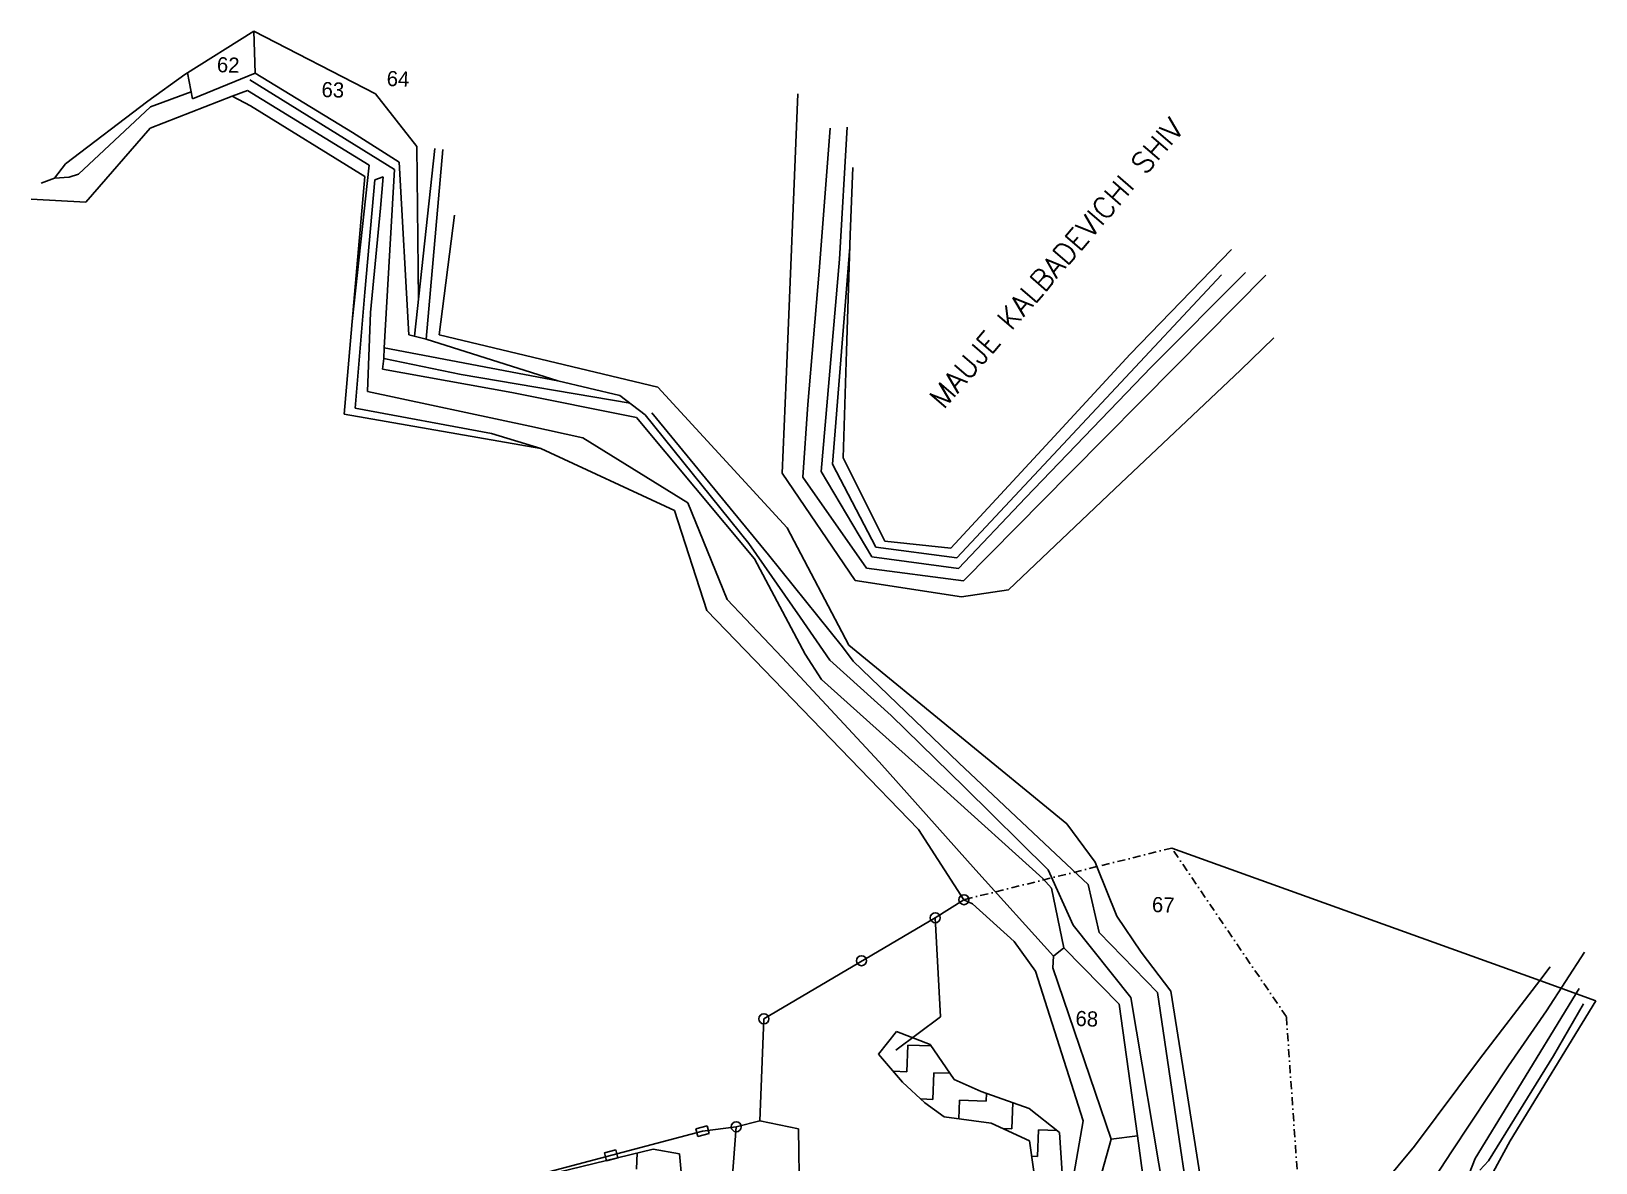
# Model space of a CAD drawing. Header units: metres. Extents: x 314603 to 317868, y 1882612 to 1884777.
# Drawn here: x 316058 to 317044, y 1884064 to 1884777 of the extents above; entities that cross this region are included whole.
import ezdxf

# ---------------------------------------------------------------- set-up
doc = ezdxf.new("R2010")
doc.units = ezdxf.units.M
doc.header["$MEASUREMENT"] = 0
doc.linetypes.add('DASHDOT', pattern=[1, 0.5, -0.25, 0, -0.25])
for name, color, linetype in [('LINE_WATER', 4, 'Continuous'), ('OFF', 1, 'Continuous'), ('OTHERS', 1, 'Continuous'), ('POLY_HATCH', 12, 'Continuous'), ('POLY_PARCEL', 6, 'Continuous'), ('POLY_WATER', 4, 'Continuous'), ('TEXT_MAPOUT', 7, 'Continuous'), ('TEXT_PARCEL', 7, 'Continuous'), ('V_BOUND_LINE', 7, 'Continuous'), ('V_BOUND_STREAM_LINE', 7, 'DASHDOT')]:
    doc.layers.add(name, color=color, linetype=linetype)
doc.styles.get("Standard").update_dxf_attribs({"font": 'simplex.shx'})
doc.styles.add('TEXT_MAP', font='')
doc.styles.get('TEXT_MAP').set_extended_font_data('Kruti Dev 050')

msp = doc.modelspace()

# ---------------------------------------------------------------- linework, layer by layer
for p, q in [((316477.09, 1884085.09), (316484.22, 1884086.98)), ((316478.39, 1884080.16), (316477.09, 1884085.09)), ((316484.22, 1884086.98), (316485.52, 1884082.05)), ((316485.52, 1884082.05), (316478.39, 1884080.16)), ((316419.49, 1884069.85), (316426.61, 1884071.74)), ((316420.79, 1884064.92), (316419.49, 1884069.85)), ((316427.92, 1884066.81), (316420.79, 1884064.92)), ((316426.61, 1884071.74), (316427.92, 1884066.81))]:
    msp.add_line(p, q)
for centre in [(316646.01, 1884229.44), (316627.95, 1884218.09), (316581.47, 1884191.01), (316519.99, 1884154.4), (316502.58, 1884086.39)]:
    msp.add_circle(centre, 3.16)
at = {"layer": 'LINE_WATER'}
for p, q in [((316199.58, 1884750.28), (316198.57, 1884776.61)), ((316156.89, 1884750.48), (316160.07, 1884734.1)), ((316160.07, 1884734.1), (316199.58, 1884750.28)), ((316196.06, 1884746.07), (316287.22, 1884689.48)), ((316199.58, 1884750.28), (316260.72, 1884712.93)), ((316133.55, 1884729.11), (316159.22, 1884738.49)), ((316184.91, 1884735.75), (316194.76, 1884739.34)), ((316194.76, 1884739.34), (316271.26, 1884692.17)), ((316088.18, 1884686.5), (316133.55, 1884729.11)), ((316561.75, 1884715.5), (316554.73, 1884625.55)), ((316567.63, 1884632.95), (316572.46, 1884716.22)), ((316260.72, 1884712.93), (316290.26, 1884694.21)), ((316302.42, 1884607.39), (316301.38, 1884703.96)), ((316290.26, 1884694.21), (316296.25, 1884585.41)), ((316299.95, 1884584.47), (316312.7, 1884702.69)), ((316307.17, 1884582.64), (316317.68, 1884702.14)), ((316073.03, 1884684.13), (316082.37, 1884684.79)), ((316082.37, 1884684.79), (316088.18, 1884686.5)), ((316271.26, 1884692.17), (316260.61, 1884593.68)), ((316280.11, 1884684.92), (316274.88, 1884682.94)), ((316278.54, 1884665.2), (316280.11, 1884684.92)), ((316287.22, 1884689.48), (316280.85, 1884577.12)), ((316274.88, 1884682.94), (316268.52, 1884612.26)), ((316272.17, 1884599.33), (316278.54, 1884665.2)), ((316574.03, 1884640.69), (316563.21, 1884503.8)), ((316554.73, 1884625.55), (316547.69, 1884541.47)), ((316556.04, 1884499.14), (316567.63, 1884632.95)), ((316738.83, 1884548.74), (316808.36, 1884623.25)), ((316823.43, 1884624.57), (316764.24, 1884565.17)), ((316779.52, 1884565.52), (316836.25, 1884623.04)), ((316268.52, 1884612.26), (316262.43, 1884539.08)), ((316270.28, 1884549.69), (316272.17, 1884599.33)), ((316280.62, 1884570.35), (316280.85, 1884577.12)), ((316280.85, 1884577.12), (316390.09, 1884556.34)), ((316296.25, 1884585.41), (316307.17, 1884582.64)), ((316307.17, 1884582.64), (316390.09, 1884556.34)), ((316280.62, 1884570.35), (316279.68, 1884563.62)), ((316329.32, 1884560.3), (316280.62, 1884570.35)), ((316279.68, 1884563.62), (316361.22, 1884549.05)), ((316435.67, 1884542.27), (316329.32, 1884560.3)), ((316390.09, 1884556.34), (316429.21, 1884547.18)), ((316764.24, 1884565.17), (316684.83, 1884482.72)), ((316712.85, 1884498.31), (316779.52, 1884565.52)), ((316372.44, 1884527.82), (316270.28, 1884549.69)), ((316361.22, 1884549.05), (316439.69, 1884533.35)), ((316429.21, 1884547.18), (316445.24, 1884534.99)), ((316641.46, 1884444.9), (316738.83, 1884548.74)), ((316262.43, 1884539.08), (316348.39, 1884523.11)), ((316449.28, 1884536.27), (316522.89, 1884446.8)), ((316547.69, 1884541.47), (316544.58, 1884495.61)), ((316405.9, 1884520.44), (316372.44, 1884527.82)), ((316439.69, 1884533.35), (316514.03, 1884444.21)), ((316445.24, 1884534.99), (316510.46, 1884453.97)), ((316348.39, 1884523.11), (316379.4, 1884513.68)), ((316472.08, 1884479.5), (316405.9, 1884520.44)), ((316588.01, 1884445.53), (316556.04, 1884499.14)), ((316563.21, 1884503.8), (316590.43, 1884451.67)), ((316645.72, 1884430.25), (316712.85, 1884498.31)), ((316544.58, 1884495.61), (316584.7, 1884438.24)), ((316496.92, 1884418.61), (316472.08, 1884479.5)), ((316684.83, 1884482.72), (316642.51, 1884438.21)), ((316510.46, 1884453.97), (316542.87, 1884407.4)), ((316590.43, 1884451.67), (316641.46, 1884444.9)), ((316514.03, 1884444.21), (316546.03, 1884384.14)), ((316522.89, 1884446.8), (316569.59, 1884388.72)), ((316584.7, 1884438.24), (316645.72, 1884430.25)), ((316642.51, 1884438.21), (316588.01, 1884445.53)), ((316531.51, 1884381.97), (316496.92, 1884418.61)), ((316542.87, 1884407.4), (316561.58, 1884380.45)), ((316569.59, 1884388.72), (316576.23, 1884379.76)), ((316592.57, 1884316.27), (316531.51, 1884381.97)), ((316546.03, 1884384.14), (316556.37, 1884368.29)), ((316561.58, 1884380.45), (316600.13, 1884345.47)), ((316576.23, 1884379.76), (316642.7, 1884315.66)), ((316556.37, 1884368.29), (316633.36, 1884299.19)), ((316600.13, 1884345.47), (316646.31, 1884300.34)), ((316653.54, 1884248.08), (316592.57, 1884316.27)), ((316642.7, 1884315.66), (316700.22, 1884261.48)), ((316646.31, 1884300.34), (316698.97, 1884248.3)), ((316633.36, 1884299.19), (316695.8, 1884242.7)), ((316700.22, 1884261.48), (316724.25, 1884239.1)), ((316702.5, 1884193.84), (316653.54, 1884248.08)), ((316695.8, 1884242.7), (316701.12, 1884236.64)), ((316698.97, 1884248.3), (316714.85, 1884213.47)), ((316701.12, 1884236.64), (316708.93, 1884199.14)), ((316724.25, 1884239.1), (316731.23, 1884208.75)), ((316714.85, 1884213.47), (316751.12, 1884167.72)), ((316731.23, 1884208.75), (316767.92, 1884170.97)), ((316702.1, 1884186.42), (316702.5, 1884193.84)), ((316708.93, 1884199.14), (316702.5, 1884193.84)), ((316708.93, 1884199.14), (316743.76, 1884163.61)), ((317036.98, 1884196.45), (317012.97, 1884159.43)), ((316738.7, 1884078.63), (316702.1, 1884186.42)), ((317033.52, 1884173.52), (316990.97, 1884103.75)), ((316743.76, 1884163.61), (316755.36, 1884080.73)), ((316751.12, 1884167.72), (316784.52, 1883969.15)), ((316767.92, 1884170.97), (316782.37, 1884072.85)), ((317017.31, 1884131.13), (317036.41, 1884163.85)), ((317012.97, 1884159.43), (316989.04, 1884124.71)), ((316989.04, 1884124.71), (316953.06, 1884070.49)), ((316976.5, 1884064.97), (317017.31, 1884131.13)), ((316990.97, 1884103.75), (316968.06, 1884066.4)), ((316738.7, 1884078.63), (316726.56, 1884034.88)), ((316755.36, 1884080.73), (316738.7, 1884078.63)), ((316762.28, 1884028.47), (316755.36, 1884080.73)), ((316782.37, 1884072.85), (316792.39, 1884006.41)), ((316953.06, 1884070.49), (316939.32, 1884049.4)), ((316968.06, 1884066.4), (316962.37, 1884051.87)), ((316970.96, 1884058.99), (316976.5, 1884064.97))]:
    msp.add_line(p, q, dxfattribs=at)
at = {"layer": 'OFF'}
for p, q in [((316776.92, 1884261.98), (317008.74, 1884178.47)), ((317008.74, 1884178.47), (317044, 1884165.77))]:
    msp.add_line(p, q, dxfattribs=at)
at = {"layer": 'OTHERS'}
for p, q in [((316631.17, 1884155.71), (316627.95, 1884218.09)), ((316603.02, 1884134.64), (316631.17, 1884155.71)), ((316631.17, 1884155.71), (316631.17, 1884155.71))]:
    msp.add_line(p, q, dxfattribs=at)
at = {"layer": 'POLY_HATCH'}
for p, q in [((316592.23, 1884132.02), (316603.47, 1884146.37)), ((316603.47, 1884146.37), (316624.66, 1884138.27)), ((316624.66, 1884138.27), (316639.81, 1884116.21)), ((316607.4, 1884114.4), (316592.23, 1884132.02)), ((316621.38, 1884101.52), (316607.4, 1884114.4)), ((316639.81, 1884116.21), (316656.86, 1884108.68)), ((316656.86, 1884108.68), (316687.03, 1884097.92)), ((316633.5, 1884092.73), (316621.38, 1884101.52)), ((316663.22, 1884088.69), (316633.5, 1884092.73)), ((316687.03, 1884097.92), (316706.3, 1884082.85)), ((316687.33, 1884077.47), (316663.22, 1884088.69)), ((316706.3, 1884082.85), (316708.67, 1884044.23)), ((316692.46, 1884041.43), (316687.33, 1884077.47)), ((316450.19, 1884072.34), (316390.48, 1884057.75)), ((316466.75, 1884069.29), (316450.19, 1884072.34)), ((316474.32, 1883990.78), (316466.75, 1884069.29))]:
    msp.add_line(p, q, dxfattribs=at)
at = {"layer": 'POLY_HATCH', "linetype": 'Continuous'}
for p, q in [((316610.12, 1884121.03), (316610.7, 1884137.84)), ((316610.7, 1884137.84), (316625.31, 1884137.33)), ((316601.44, 1884121.33), (316610.12, 1884121.03)), ((316626.35, 1884103.64), (316626.93, 1884120.45)), ((316626.93, 1884120.45), (316637.14, 1884120.1)), ((316618.8, 1884103.9), (316626.35, 1884103.64)), ((316642.76, 1884091.47), (316643.16, 1884103.06)), ((316643.16, 1884103.06), (316659.97, 1884102.49)), ((316659.97, 1884102.49), (316660.14, 1884107.51)), ((316676.2, 1884085.1), (316676.76, 1884101.58)), ((316670.51, 1884085.29), (316676.2, 1884085.1)), ((316692.43, 1884067.71), (316693, 1884084.52)), ((316693, 1884084.52), (316704.68, 1884084.12)), ((316439.73, 1884059.58), (316440.08, 1884069.87)), ((316688.7, 1884067.84), (316692.43, 1884067.71))]:
    msp.add_line(p, q, dxfattribs=at)
at = {"layer": 'POLY_PARCEL'}
for p, q in [((316492.6, 1883959.74), (316502.58, 1884086.39)), ((316517.52, 1884090.19), (316541.7, 1884085.06)), ((316541.7, 1884085.06), (316542.53, 1884029.26))]:
    msp.add_line(p, q, dxfattribs=at)
at = {"layer": 'POLY_WATER'}
for p, q in [((316155.15, 1884749.39), (316198.57, 1884776.61)), ((316198.57, 1884776.61), (316275.31, 1884737.13)), ((316131.94, 1884732.66), (316155.15, 1884749.39)), ((316133.28, 1884715.46), (316184.91, 1884735.75)), ((316184.91, 1884735.75), (316196.48, 1884729.67)), ((316275.31, 1884737.13), (316301.38, 1884703.96)), ((316541.37, 1884737.25), (316533.92, 1884556.98)), ((316079.95, 1884693.04), (316131.94, 1884732.66)), ((316196.48, 1884729.67), (316268.63, 1884685.03)), ((316092.79, 1884669.02), (316133.28, 1884715.46)), ((316064.78, 1884680.86), (316073.03, 1884684.13)), ((316073.03, 1884684.13), (316079.95, 1884693.04)), ((316268.63, 1884685.03), (316262.1, 1884610.74)), ((316574.27, 1884648.4), (316575.95, 1884690.83)), ((316058.46, 1884670.73), (316092.79, 1884669.02)), ((316325.08, 1884660.71), (316315.36, 1884585.34)), ((316571.96, 1884575.06), (316574.27, 1884648.4)), ((316814.55, 1884639.04), (316750.77, 1884573.26)), ((316262.1, 1884610.74), (316255.54, 1884535.39)), ((316315.36, 1884585.34), (316453.25, 1884552.3)), ((316820.22, 1884563.03), (316841.21, 1884583.44)), ((316569.87, 1884507.81), (316571.96, 1884575.06)), ((316750.77, 1884573.26), (316702.74, 1884521.32)), ((316533.92, 1884556.98), (316531.58, 1884498.24)), ((316741.09, 1884488.41), (316820.22, 1884563.03)), ((316453.25, 1884552.3), (316534.62, 1884463.74)), ((316255.54, 1884535.39), (316379.4, 1884513.68)), ((316702.74, 1884521.32), (316637.71, 1884451.01)), ((316379.4, 1884513.68), (316463.65, 1884474.71)), ((316596.2, 1884455.27), (316569.87, 1884507.81)), ((316531.58, 1884498.24), (316577.46, 1884430.64)), ((316674.11, 1884424.7), (316741.09, 1884488.41)), ((316463.65, 1884474.71), (316483.97, 1884411.64)), ((316534.62, 1884463.74), (316573.47, 1884389.77)), ((316637.71, 1884451.01), (316596.2, 1884455.27)), ((316577.46, 1884430.64), (316644.51, 1884420.27)), ((316644.51, 1884420.27), (316674.11, 1884424.7)), ((316483.97, 1884411.64), (316574.41, 1884318.15)), ((316573.47, 1884389.77), (316710.72, 1884277.17)), ((316574.41, 1884318.15), (316617.46, 1884273.73)), ((316617.46, 1884273.73), (316646.01, 1884229.44)), ((316710.72, 1884277.17), (316728.61, 1884253.19)), ((316728.61, 1884253.19), (316729.79, 1884250.26)), ((316729.79, 1884250.26), (316742.38, 1884219.09)), ((316646.01, 1884229.44), (316651.3, 1884226.85)), ((316651.3, 1884226.85), (316677.6, 1884203.08)), ((316742.38, 1884219.09), (316757.62, 1884196.45)), ((316677.6, 1884203.08), (316691.12, 1884184.52)), ((316757.62, 1884196.45), (316776.4, 1884171.89)), ((316691.12, 1884184.52), (316721.21, 1884090.2)), ((317008.74, 1884178.47), (317015.41, 1884187.16)), ((316776.4, 1884171.89), (316786.9, 1884105.91)), ((316970.73, 1884128.96), (317008.74, 1884178.47)), ((317044, 1884165.77), (316990.21, 1884077.44)), ((316929.8, 1884074.25), (316970.73, 1884128.96)), ((316786.9, 1884105.91), (316806.38, 1883981.55)), ((316721.21, 1884090.2), (316712.18, 1884039.38)), ((316909.34, 1884049.45), (316929.8, 1884074.25)), ((316990.21, 1884077.44), (316979.32, 1884057.73))]:
    msp.add_line(p, q, dxfattribs=at)
at = {"layer": 'V_BOUND_LINE'}
for p, q in [((316646.01, 1884229.44), (316627.95, 1884218.09)), ((316627.95, 1884218.09), (316519.99, 1884154.4)), ((316519.99, 1884154.4), (316517.52, 1884090.19)), ((316481.3, 1884083.57), (316359.88, 1884051.44)), ((316502.58, 1884086.39), (316481.3, 1884083.57)), ((316517.52, 1884090.19), (316502.58, 1884086.39))]:
    msp.add_line(p, q, dxfattribs=at)
at = {"layer": 'V_BOUND_STREAM_LINE', "ltscale": 10}
for p, q in [((316776.92, 1884261.98), (316729.79, 1884250.26)), ((316849.12, 1884155.7), (316776.92, 1884261.98)), ((316729.79, 1884250.26), (316646.01, 1884229.44)), ((316861.5, 1883979.11), (316849.12, 1884155.7))]:
    msp.add_line(p, q, dxfattribs=at)

# ---------------------------------------------------------------- texts
at = {"layer": 'TEXT_MAPOUT'}
msp.add_text('MAUJE KALBADEVICHI SHIV', height=13.2426, rotation=49.28316, dxfattribs=at).set_placement((316633.12, 1884537.88))
at = {"layer": 'TEXT_PARCEL', "style": 'TEXT_MAP'}
for s, p in [('62', (316175.28, 1884750.89)), ('63', (316241.2, 1884735.22)), ('64', (316282.24, 1884742.15)), ('67', (316764.32, 1884221.71)), ('68', (316716.17, 1884149.92))]:
    msp.add_text(s, height=9.535, rotation=358.02804, dxfattribs=at).set_placement(p)

doc.saveas('drawing.dxf')
